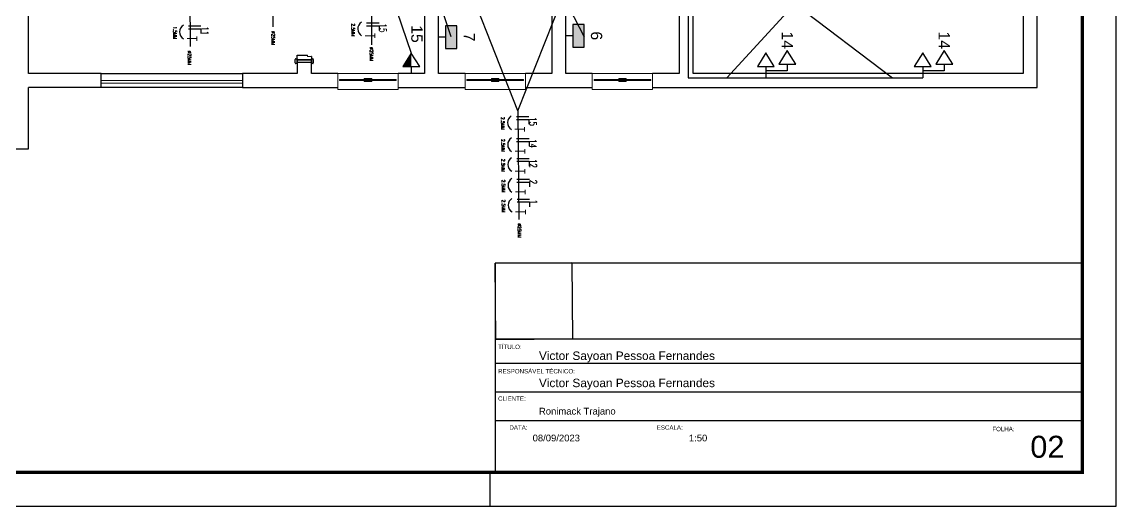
# Model space of a CAD drawing. Header units: metres. Extents: x 2012 to 4043, y 2396 to 4846.
# Drawn here: x 2133.35 to 2162.28, y 2396.38 to 2409.18 of the extents above; entities that cross this region are included whole.
import ezdxf
from ezdxf.enums import TextEntityAlignment as Align

# ---------------------------------------------------------------- set-up
doc = ezdxf.new("R2010")
doc.units = ezdxf.units.M
doc.linetypes.add('Traço Curto', pattern=[0.0012, 0.0006, -0.0006])
for name, color, linetype, lineweight in [('A-FLOR-PATT', 8, 'Continuous', 9), ('A-GLAZ', 151, 'Continuous', 9), ('LAYERCOMUM', 252, 'Continuous', 25), ('REDE ELETRICA', 7, 'Continuous', 9)]:
    doc.layers.add(name, color=color, linetype=linetype, lineweight=lineweight)
for name, color, linetype in [('ARQ-ALVNARIA (Paredes)', 4, 'Continuous'), ('ARQ-ESQ-01', 1, 'Continuous'), ('ARQ-FOLHA', 7, 'Continuous'), ('ELETRODUTO EMBUTIDO LAJE PAREDE', 2, 'Continuous'), ('ELETRODUTO LUMINÁRIA', 3, 'Continuous'), ('PENA1', 2, 'Continuous')]:
    doc.layers.add(name, color=color, linetype=linetype)
doc.styles.add('arial', font='arial.ttf')
doc.styles.add('GYN_Carimbo_Página', font='arial.ttf', dxfattribs={"height": 0.6})
doc.styles.add('ROMAND', font='romand__.ttf', dxfattribs={"width": 0.75})
picture_1 = doc.add_image_def('image1.png', size_in_pixel=(500, 500))

# ---------------------------------------------------------------- blocks, each defined once
blk = doc.blocks.new('FOLHA A2')
at = {"layer": 'ARQ-FOLHA'}
for p, q in [((594, -420), (594, 0)), ((409, -420), (409, -410)), ((0, -420), (594, -420))]:
    blk.add_line(p, q, dxfattribs=at)
at = {"layer": 'ARQ-FOLHA', "const_width": 1}
blk.add_lwpolyline([(25, -410), (584, -410), (584, -10), (25, -10), (25, -410)], dxfattribs=at)
blk = doc.blocks.new('*U87')
blk.add_hatch(color=256).paths.add_polyline_path([(-0.2, 0.32), (-0.2, 0.12), (0.2, 0.12), (0.2, 0.32)])
blk.add_line((0, 0.12), (0, 0))
blk.add_lwpolyline([(-0.2, 0.12), (0.2, 0.12), (0.2, 0.32), (-0.2, 0.32)], close=True)
at = {"layer": 'REDE ELETRICA', "style": 'GYN_Carimbo_Página'}
blk.add_attdef('CIRCUITO', text='', height=0.2, dxfattribs=at).set_placement((0, 0.542), align=Align.MIDDLE_CENTER)
blk = doc.blocks.new('*U86')
for points in [[(0, 0.24), (-0.075, 0.24), (-0.15, 0.12), (0, 0.12)], [(0, 0.36), (-0.075, 0.24), (0, 0.24)]]:
    blk.add_hatch(color=256).paths.add_polyline_path(points)
for p, q in [((0, 0.36), (-0.15, 0.12)), ((0.15, 0.12), (0, 0.36)), ((-0.15, 0.12), (0.15, 0.12)), ((0, 0.12), (0, 0))]:
    blk.add_line(p, q)
at = {"layer": 'REDE ELETRICA', "style": 'GYN_Carimbo_Página'}
blk.add_attdef('CIRCUITO', text='', height=0.2, dxfattribs=at).set_placement((0, 0.542), align=Align.MIDDLE_CENTER)
blk = doc.blocks.new('*U85')
for p, q in [((0, 0.36), (-0.15, 0.12)), ((0.15, 0.12), (0, 0.36)), ((-0.15, 0.12), (0.15, 0.12)), ((0, 0.12), (0, 0))]:
    blk.add_line(p, q)
at = {"layer": 'REDE ELETRICA', "style": 'GYN_Carimbo_Página'}
blk.add_attdef('CIRCUITO', text='', height=0.2, dxfattribs=at).set_placement((0, 0.542), align=Align.MIDDLE_CENTER)

msp = doc.modelspace()

# ---------------------------------------------------------------- linework, layer by layer
at = {"layer": 'A-FLOR-PATT', "lineweight": 15}
for p, q in [((2140.908, 2408.297), (2140.908, 2408.262)), ((2141.008, 2408.262), (2140.908, 2408.262)), ((2140.908, 2408.262), (2141.003, 2408.262))]:
    msp.add_line(p, q, dxfattribs=at)
at = {"layer": 'A-FLOR-PATT', "lineweight": 25}
for p, q in [((2135.449, 2407.44), (2135.449, 2407.813)), ((2139.188, 2407.813), (2139.188, 2407.44))]:
    msp.add_line(p, q, dxfattribs=at)
at = {"layer": 'A-FLOR-PATT'}
for p, q in [((2143.301, 2407.813), (2141.706, 2407.813)), ((2141.706, 2407.813), (2141.706, 2407.39)), ((2143.301, 2407.39), (2143.301, 2407.813)), ((2146.666, 2407.813), (2145.071, 2407.813)), ((2145.071, 2407.813), (2145.071, 2407.39)), ((2146.666, 2407.39), (2146.666, 2407.813)), ((2150.031, 2407.813), (2148.435, 2407.813)), ((2148.435, 2407.813), (2148.435, 2407.39)), ((2150.031, 2407.39), (2150.031, 2407.813)), ((2141.756, 2407.651), (2143.251, 2407.651)), ((2141.756, 2407.651), (2141.756, 2407.627)), ((2143.251, 2407.627), (2141.756, 2407.627)), ((2142.404, 2407.676), (2142.603, 2407.676)), ((2142.404, 2407.676), (2142.404, 2407.651)), ((2142.404, 2407.627), (2142.404, 2407.602)), ((2142.603, 2407.602), (2142.404, 2407.602)), ((2142.603, 2407.651), (2142.603, 2407.676)), ((2142.603, 2407.602), (2142.603, 2407.627)), ((2143.251, 2407.627), (2143.251, 2407.651)), ((2145.12, 2407.651), (2146.616, 2407.651)), ((2145.12, 2407.651), (2145.12, 2407.627)), ((2146.616, 2407.627), (2145.12, 2407.627)), ((2145.768, 2407.676), (2145.968, 2407.676)), ((2145.768, 2407.676), (2145.768, 2407.651)), ((2145.768, 2407.627), (2145.768, 2407.602)), ((2145.968, 2407.602), (2145.768, 2407.602)), ((2145.968, 2407.651), (2145.968, 2407.676)), ((2145.968, 2407.602), (2145.968, 2407.627)), ((2146.616, 2407.627), (2146.616, 2407.651)), ((2148.485, 2407.651), (2149.981, 2407.651)), ((2148.485, 2407.651), (2148.485, 2407.627)), ((2149.981, 2407.627), (2148.485, 2407.627)), ((2149.133, 2407.676), (2149.333, 2407.676)), ((2149.133, 2407.676), (2149.133, 2407.651)), ((2149.133, 2407.627), (2149.133, 2407.602)), ((2149.333, 2407.602), (2149.133, 2407.602)), ((2149.333, 2407.651), (2149.333, 2407.676)), ((2149.333, 2407.602), (2149.333, 2407.627)), ((2149.981, 2407.627), (2149.981, 2407.651)), ((2141.706, 2407.39), (2143.301, 2407.39)), ((2145.071, 2407.39), (2146.666, 2407.39)), ((2148.435, 2407.39), (2150.031, 2407.39))]:
    msp.add_line(p, q, dxfattribs=at)
at = {"layer": 'A-FLOR-PATT', "lineweight": 15}
for centre, start, end in [((2140.636, 2408.297), 90, 180), ((2140.906, 2408.297), 0, 90)]:
    msp.add_arc(centre, 0.00249, start, end, dxfattribs=at)
at = {"layer": 'A-GLAZ', "linetype": 'Traço Curto'}
for p, q in [((2135.449, 2407.44), (2135.449, 2407.813)), ((2139.188, 2407.44), (2139.188, 2407.813)), ((2135.449, 2407.627), (2139.188, 2407.627)), ((2139.188, 2407.552), (2135.449, 2407.552))]:
    msp.add_line(p, q, dxfattribs=at)
at = {"layer": 'A-GLAZ'}
for p, q in [((2139.188, 2407.627), (2135.449, 2407.627)), ((2135.449, 2407.627), (2135.449, 2407.552)), ((2135.449, 2407.552), (2139.188, 2407.552)), ((2139.188, 2407.552), (2139.188, 2407.627))]:
    msp.add_line(p, q, dxfattribs=at)
at = {"layer": 'ARQ-ALVNARIA (Paredes)'}
for p, q in [((2133.53, 2407.813), (2133.53, 2421.659)), ((2133.53, 2407.813), (2133.53, 2421.659)), ((2143.999, 2413.796), (2143.999, 2407.813)), ((2144.373, 2407.813), (2144.373, 2413.808)), ((2147.364, 2413.796), (2147.364, 2407.813)), ((2147.738, 2407.813), (2147.738, 2413.796)), ((2150.729, 2412.063), (2150.729, 2407.813)), ((2151.102, 2407.813), (2151.102, 2412.063)), ((2159.826, 2409.621), (2159.826, 2407.813)), ((2160.2, 2407.44), (2160.2, 2409.621)), ((2140.584, 2408.09), (2140.584, 2408.185)), ((2140.599, 2408.2), (2140.634, 2408.2)), ((2140.634, 2408.075), (2140.599, 2408.075)), ((2140.634, 2408.175), (2140.634, 2408.297)), ((2140.634, 2408.2), (2140.634, 2408.075)), ((2140.634, 2408.175), (2140.634, 2407.813)), ((2141.008, 2408.175), (2140.634, 2408.175)), ((2140.634, 2408.175), (2141.008, 2408.175)), ((2140.634, 2408.1), (2140.634, 2408.175)), ((2141.008, 2408.175), (2140.634, 2408.175)), ((2141.008, 2408.1), (2140.634, 2408.1)), ((2140.636, 2408.3), (2140.906, 2408.3)), ((2141.008, 2408.257), (2141.008, 2408.262)), ((2141.008, 2408.257), (2141.008, 2408.175)), ((2141.008, 2408.075), (2141.008, 2408.2)), ((2141.008, 2408.2), (2141.043, 2408.2)), ((2141.008, 2407.813), (2141.008, 2408.175)), ((2141.008, 2408.175), (2141.008, 2408.1)), ((2141.043, 2408.075), (2141.008, 2408.075)), ((2141.058, 2408.185), (2141.058, 2408.09)), ((2135.449, 2407.813), (2133.53, 2407.813)), ((2140.634, 2407.813), (2139.188, 2407.813)), ((2141.706, 2407.813), (2141.008, 2407.813)), ((2143.999, 2407.813), (2143.301, 2407.813)), ((2145.071, 2407.813), (2144.373, 2407.813)), ((2147.364, 2407.813), (2146.666, 2407.813)), ((2148.435, 2407.813), (2147.738, 2407.813)), ((2150.729, 2407.813), (2150.031, 2407.813)), ((2151.102, 2407.82), (2159.826, 2407.82)), ((2159.826, 2407.813), (2151.102, 2407.813)), ((2133.53, 2405.819), (2133.53, 2407.44)), ((2135.449, 2407.44), (2133.53, 2407.44)), ((2139.188, 2407.44), (2141.706, 2407.44)), ((2143.301, 2407.44), (2145.071, 2407.44)), ((2146.666, 2407.44), (2148.435, 2407.44)), ((2150.031, 2407.44), (2160.2, 2407.44)), ((2125.679, 2405.819), (2133.53, 2405.819))]:
    msp.add_line(p, q, dxfattribs=at)
for centre, radius, start, end in [((2140.599, 2408.185), 0.015, 90, 180), ((2140.599, 2408.09), 0.015, 180, 270), ((2141.003, 2408.257), 0.00499, 0, 90), ((2141.043, 2408.185), 0.015, 0, 90), ((2141.043, 2408.09), 0.015, 270, 0)]:
    msp.add_arc(centre, radius, start, end, dxfattribs=at)
at = {"layer": 'ARQ-ESQ-01'}
for p, q in [((2135.449, 2407.813), (2139.188, 2407.813)), ((2139.188, 2407.44), (2135.449, 2407.44))]:
    msp.add_line(p, q, dxfattribs=at)
at = {"layer": 'ARQ-FOLHA'}
for p, q in [((2161.39, 2402.797), (2145.871, 2402.797)), ((2145.871, 2402.797), (2145.871, 2397.27)), ((2161.39, 2400.786), (2145.871, 2400.786)), ((2145.871, 2400.236), (2145.871, 2400.236)), ((2161.39, 2400.142), (2145.871, 2400.142)), ((2145.871, 2399.391), (2145.871, 2399.391)), ((2161.39, 2399.386), (2145.871, 2399.386)), ((2161.39, 2398.63), (2145.871, 2398.63))]:
    msp.add_line(p, q, dxfattribs=at)
at = {"layer": 'ELETRODUTO EMBUTIDO LAJE PAREDE'}
for p, q in [((2140.325, 2424.302), (2148.216, 2408.784)), ((2139.684, 2424.092), (2144.692, 2408.793)), ((2142.952, 2410.374), (2143.65, 2408.352)), ((2150.973, 2410.19), (2150.973, 2407.7)), ((2153.023, 2407.82), (2153.023, 2407.7)), ((2157.173, 2407.82), (2157.173, 2407.7)), ((2150.973, 2407.7), (2157.173, 2407.7))]:
    msp.add_line(p, q, dxfattribs=at)
msp.add_arc((2151.385, 2386.466), 29.418, 112.9051, 135.8357, dxfattribs=at)
at = {"layer": 'ELETRODUTO LUMINÁRIA'}
for p, q in [((2153.591, 2407.881), (2153.023, 2407.881)), ((2157.74, 2407.881), (2157.173, 2407.881))]:
    msp.add_line(p, q, dxfattribs=at)
at = {"layer": 'LAYERCOMUM', "linetype": 'Continuous'}
for p, q in [((2137.778, 2412.138), (2137.801, 2408.525)), ((2139.962, 2411.911), (2139.985, 2409.042)), ((2142.596, 2409.345), (2142.599, 2408.567)), ((2146.471, 2406.821), (2146.494, 2403.953))]:
    msp.add_line(p, q, dxfattribs=at)
at = {"layer": 'LAYERCOMUM'}
for p, q in [((2146.471, 2406.821), (2144.892, 2410.81)), ((2146.471, 2406.821), (2148.049, 2410.817)), ((2153.793, 2409.656), (2151.988, 2407.7)), ((2153.793, 2409.656), (2156.368, 2407.7))]:
    msp.add_line(p, q, dxfattribs=at)
at = {"layer": 'PENA1'}
for centre in [(2137.735, 2408.912), (2142.445, 2408.988), (2146.405, 2406.515), (2146.41, 2405.932), (2146.414, 2405.407), (2146.419, 2404.857), (2146.423, 2404.331)]:
    msp.add_arc(centre, 0.211, 121.9194, 239.0111, dxfattribs=at)

# ---------------------------------------------------------------- block references
at = {"layer": 'ARQ-FOLHA', "xscale": 0.08944633452801547, "yscale": 0.08944633452801547, "zscale": 0.08944633452801547}
msp.add_blockref('FOLHA A2', (2109.153, 2433.943), dxfattribs=at)
at = {"layer": 'ELETRODUTO LUMINÁRIA'}
ref = msp.add_blockref('*U86', (2143.65, 2407.813), dxfattribs=dict(at, xscale=1.49551438361349, yscale=1.49551438361349, zscale=1.49551438361349))
ref.add_attrib('CIRCUITO', '15', dxfattribs={"layer": 'REDE ELETRICA', "height": 0.2991, "rotation": 270, "style": 'GYN_Carimbo_Página'}).set_placement((2143.65, 2408.624), align=Align.RIGHT)
at = {"layer": 'ELETRODUTO LUMINÁRIA', "xscale": 1.49551438361349, "yscale": 1.49551438361349, "zscale": 1.49551438361349, "rotation": 270}
for p, values in [((2144.373, 2408.773), {'CIRCUITO': '7'}), ((2147.738, 2408.808), {'CIRCUITO': '6'})]:
    msp.add_blockref('*U87', p, dxfattribs=at).add_auto_attribs(values)
at = {"layer": 'ELETRODUTO LUMINÁRIA'}
ref = msp.add_blockref('*U85', (2153.591, 2407.881), dxfattribs=dict(at, xscale=1.49551438361349, yscale=1.49551438361349, zscale=1.49551438361349))
ref.add_attrib('CIRCUITO', '14', dxfattribs={"layer": 'REDE ELETRICA', "height": 0.2991, "rotation": 270, "style": 'GYN_Carimbo_Página'}).set_placement((2153.591, 2408.691), align=Align.MIDDLE_CENTER)
ref = msp.add_blockref('*U85', (2157.74, 2407.881), dxfattribs=dict(at, xscale=1.49551438361349, yscale=1.49551438361349, zscale=1.49551438361349))
ref.add_attrib('CIRCUITO', '14', dxfattribs={"layer": 'REDE ELETRICA', "height": 0.2991, "rotation": 270, "style": 'GYN_Carimbo_Página'}).set_placement((2157.74, 2408.691), align=Align.MIDDLE_CENTER)
at = {"layer": 'ELETRODUTO LUMINÁRIA', "xscale": 1.49551438361349, "yscale": 1.49551438361349, "zscale": 1.49551438361349}
for p in [(2153.023, 2407.82), (2157.173, 2407.82)]:
    msp.add_blockref('*U85', p, dxfattribs=at)

# ---------------------------------------------------------------- texts
at = {"layer": 'ARQ-FOLHA', "style": 'arial'}
for s, height, p in [('TÍTULO:', 0.1163, (2145.945, 2400.527)), ('Victor Sayoan Pessoa Fernandes ', 0.22362, (2147.025, 2400.239)), ('RESPONSÁVEL TÉCNICO:', 0.11628, (2145.945, 2399.883)), ('Victor Sayoan Pessoa Fernandes', 0.22362, (2147.025, 2399.52)), ('CLIENTE:', 0.1163, (2145.945, 2399.159)), ('Ronimack Trajano', 0.17889, (2147.025, 2398.796)), ('DATA:', 0.1163, (2146.244, 2398.395)), ('08/09/2023', 0.1789, (2146.858, 2398.086)), ('ESCALA:', 0.1163, (2150.14, 2398.395)), ('1:50', 0.1789, (2150.989, 2398.086)), ('FOLHA:', 0.1163, (2159.012, 2398.355))]:
    msp.add_text(s, height=height, dxfattribs=at).set_placement(p)
msp.add_attdef('02', (2160.015, 2397.653), '01', height=0.5814, dxfattribs=at)
at = {"layer": 'PENA1', "style": 'ROMAND', "width": 0.75}
for s, height, rotation, p in [('1.5MM', 0.0919, 270, (2137.328, 2409.058)), ('I', 0.331, 90, (2138.189, 2409.029)), ('11', 0.1837, 270, (2138.049, 2409.058)), ('2.5MM', 0.0919, 270, (2142.038, 2409.134)), ('I', 0.331, 90, (2142.899, 2409.105)), ('15', 0.1837, 270, (2142.758, 2409.134)), ('T', 0.257, 270, (2137.643, 2408.8)), ('%%C25MM', 0.0919, 270, (2139.926, 2408.934)), ('T', 0.257, 270, (2142.353, 2408.876)), ('%%C25MM', 0.0919, 270, (2137.711, 2408.411)), ('%%C25MM', 0.0919, 270, (2142.522, 2408.509)), ('2.5MM', 0.0919, 270, (2145.998, 2406.661)), ('I', 0.331, 90, (2146.859, 2406.632)), ('T', 0.257, 270, (2146.313, 2406.403)), ('15', 0.1837, 270, (2146.719, 2406.661)), ('2.5MM', 0.0919, 270, (2146.003, 2406.078)), ('I', 0.331, 90, (2146.864, 2406.049)), ('T', 0.257, 270, (2146.318, 2405.82)), ('14', 0.1837, 270, (2146.723, 2406.079)), ('2.5MM', 0.0919, 270, (2146.007, 2405.553)), ('I', 0.331, 90, (2146.868, 2405.523)), ('12', 0.1837, 270, (2146.728, 2405.553)), ('T', 0.257, 270, (2146.322, 2405.294)), ('2.5MM', 0.0919, 270, (2146.012, 2405.003)), ('I', 0.331, 90, (2146.873, 2404.973)), ('2', 0.184, 270, (2146.732, 2405.003)), ('T', 0.257, 270, (2146.326, 2404.745)), ('2.5MM', 0.0919, 270, (2146.016, 2404.477)), ('I', 0.331, 90, (2146.877, 2404.447)), ('1', 0.184, 270, (2146.736, 2404.477)), ('T', 0.257, 270, (2146.331, 2404.219)), ('%%C25MM', 0.0919, 270, (2146.435, 2403.845))]:
    msp.add_text(s, height=height, rotation=rotation, dxfattribs=at).set_placement(p, align=Align.BOTTOM_LEFT)
at = {"layer": 'PENA1', "style": 'ROMAND', "text_generation_flag": 2, "width": 0.75}
for p in [(2138.189, 2409.038), (2142.899, 2409.115), (2146.859, 2406.641), (2146.864, 2406.059), (2146.868, 2405.533), (2146.873, 2404.983), (2146.877, 2404.457)]:
    msp.add_text('L', height=0.331, rotation=90, dxfattribs=at).set_placement(p, align=Align.BOTTOM_LEFT)

# ---------------------------------------------------------------- pictures from other files: only their frames are drawn
image = msp.add_image(picture_1, insert=(2145.885, 2400.773), size_in_units=(2.024, 2.024), rotation=0.4072)
image.dxf.flags = 7

doc.saveas('drawing.dxf')
